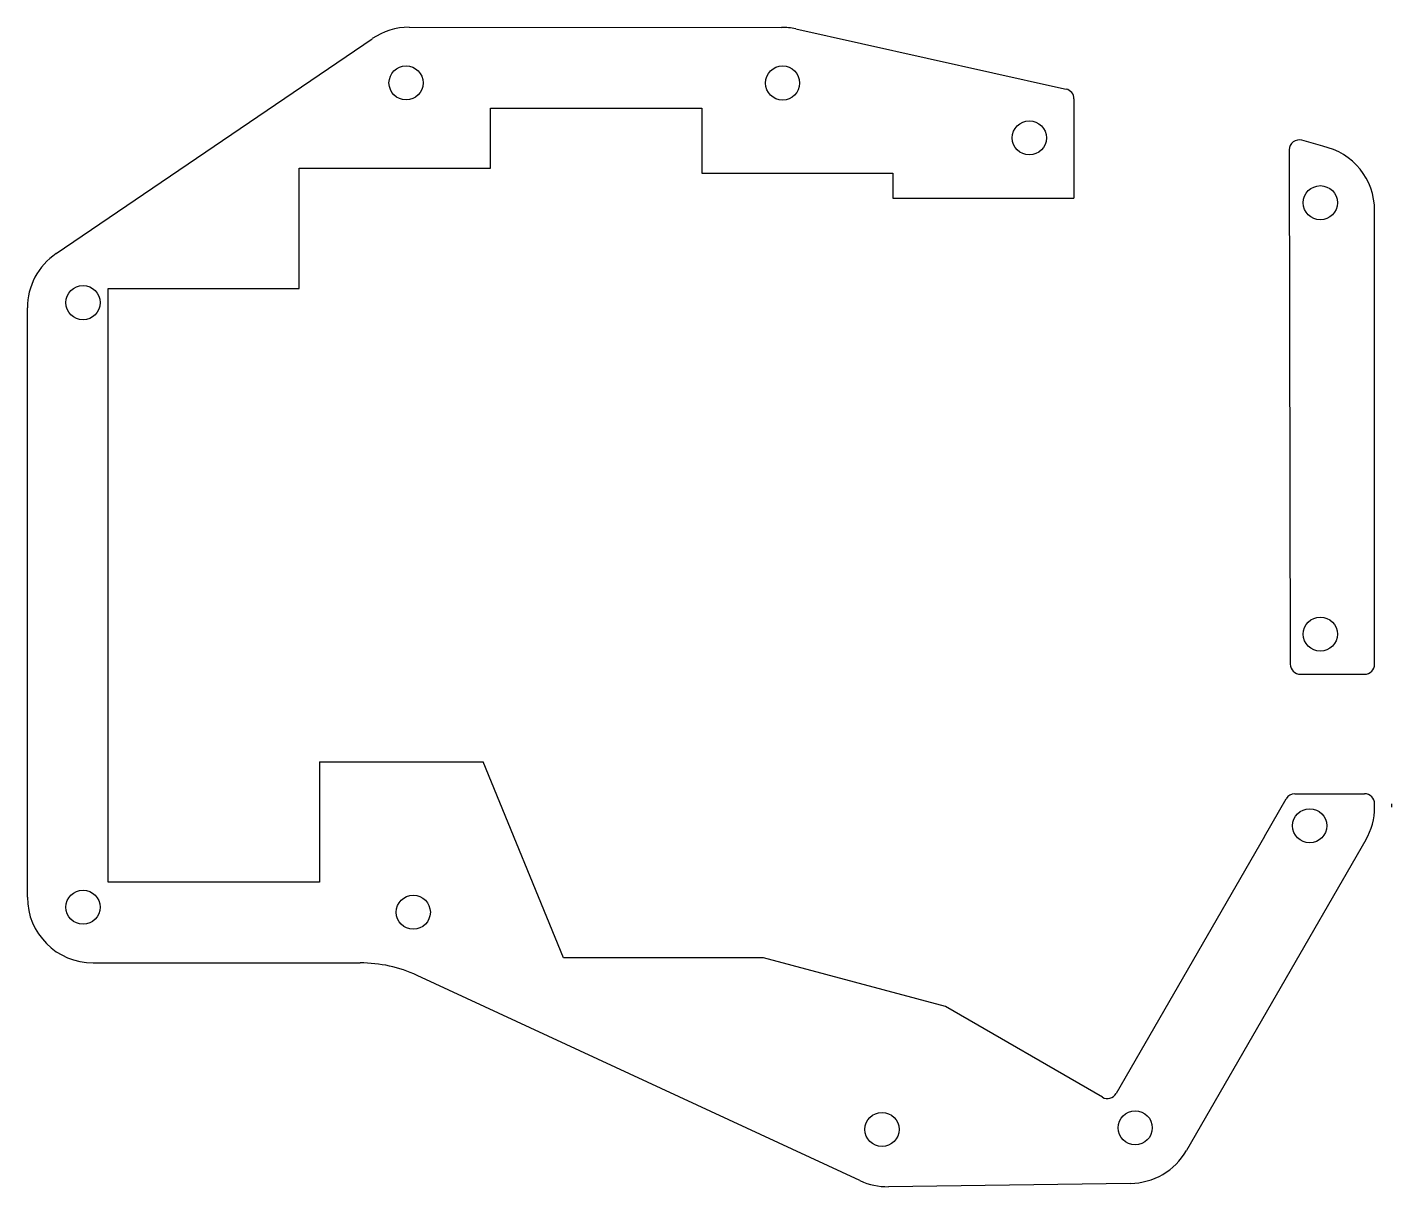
# Model space of a CAD drawing. Header units: millimetres. Extents: x -57 to 79, y -78 to 38.
import ezdxf

# ---------------------------------------------------------------- set-up
doc = ezdxf.new("R2010")
doc.units = ezdxf.units.MM
doc.layers.get('0').update_dxf_attribs({"linetype": 'CONTINUOUS'})

msp = doc.modelspace()

# ---------------------------------------------------------------- linework, layer by layer
for p, q in [((-18.62, 37.63), (18.48, 37.62)), ((19.91, 37.47), (46.09, 31.64)), ((-53.81, 15.07), (-22.31, 36.49)), ((46.09, 31.64), (46.84, 31.47)), ((47.63, 30.49), (47.63, 20.58)), ((-10.53, 23.58), (-10.53, 29.58)), ((-10.53, 29.58), (10.53, 29.58)), ((10.53, 29.58), (10.53, 23.08)), ((-29.58, 23.58), (-10.53, 23.58)), ((-29.58, 11.58), (-29.58, 23.58)), ((10.53, 23.08), (29.58, 23.08)), ((29.58, 23.08), (29.58, 20.58)), ((29.58, 20.58), (47.63, 20.58)), ((-48.63, -47.58), (-48.63, 11.58)), ((-48.63, 11.58), (-29.58, 11.58)), ((-56.67, -49.08), (-56.67, 9.65)), ((-27.57, -35.58), (-27.57, -47.58)), ((-27.57, -35.58), (-11.24, -35.58)), ((-3.24, -55.13), (-11.24, -35.58)), ((66.61, -43.03), (68.79, -39.27)), ((69.65, -38.77), (76.59, -38.77)), ((77.59, -40.1), (77.59, -39.77)), ((79.29, -40.1), (79.29, -39.77)), ((66.61, -43.03), (51.83, -68.65)), ((76.72, -43.37), (58.83, -74.34)), ((-27.57, -47.58), (-48.63, -47.58)), ((-50.12, -55.63), (-23.49, -55.63)), ((16.68, -55.13), (-3.24, -55.13)), ((34.83, -59.99), (16.68, -55.13)), ((26.3, -77.33), (-17.83, -56.87)), ((50.46, -69.01), (34.83, -59.99)), ((53.25, -77.61), (29.15, -77.94))]:
    msp.add_line(p, q)
msp.add_lwpolyline([(69.08, 25.4), (69.19, -25.86, 0.413559), (70.19, -26.86), (76.59, -26.86, 0.414214), (77.59, -25.86), (77.59, 19.37, 0.353366), (72.42, 25.77), (70.35, 26.36, 0.498231)], format="xyb", close=True)
for centre in [(-18.93, 32.08), (18.59, 32.07), (43.18, 26.6), (72.18, 20.14), (-51.12, 10.18), (72.18, -22.86), (71.12, -41.96), (-51.12, -50.08), (-18.21, -50.58), (28.5, -72.23), (53.73, -72.07)]:
    msp.add_circle(centre, 1.7)
for centre, radius, start, end in [((-18.62, 31.08), 6.55, 89.9952, 124.2197), ((18.48, 31.07), 6.55, 77.4483, 89.9952), ((46.63, 30.49), 1, 0, 77.4483), ((-50.12, 9.65), 6.55, 124.2197, 180), ((69.65, -39.77), 1, 90, 150), ((76.59, -39.77), 1, 0, 90), ((71.04, -40.1), 6.55, -30.0054, 0), ((-50.12, -49.08), 6.55, 180, 270), ((-23.49, -69.08), 13.45, 65.1286, 90), ((50.96, -68.15), 1, 240, 330), ((53.16, -71.06), 6.55, 270.7808, 329.9946), ((29.06, -71.39), 6.55, 245.1286, 270.7808)]:
    msp.add_arc(centre, radius, start, end)

doc.saveas('drawing.dxf')
